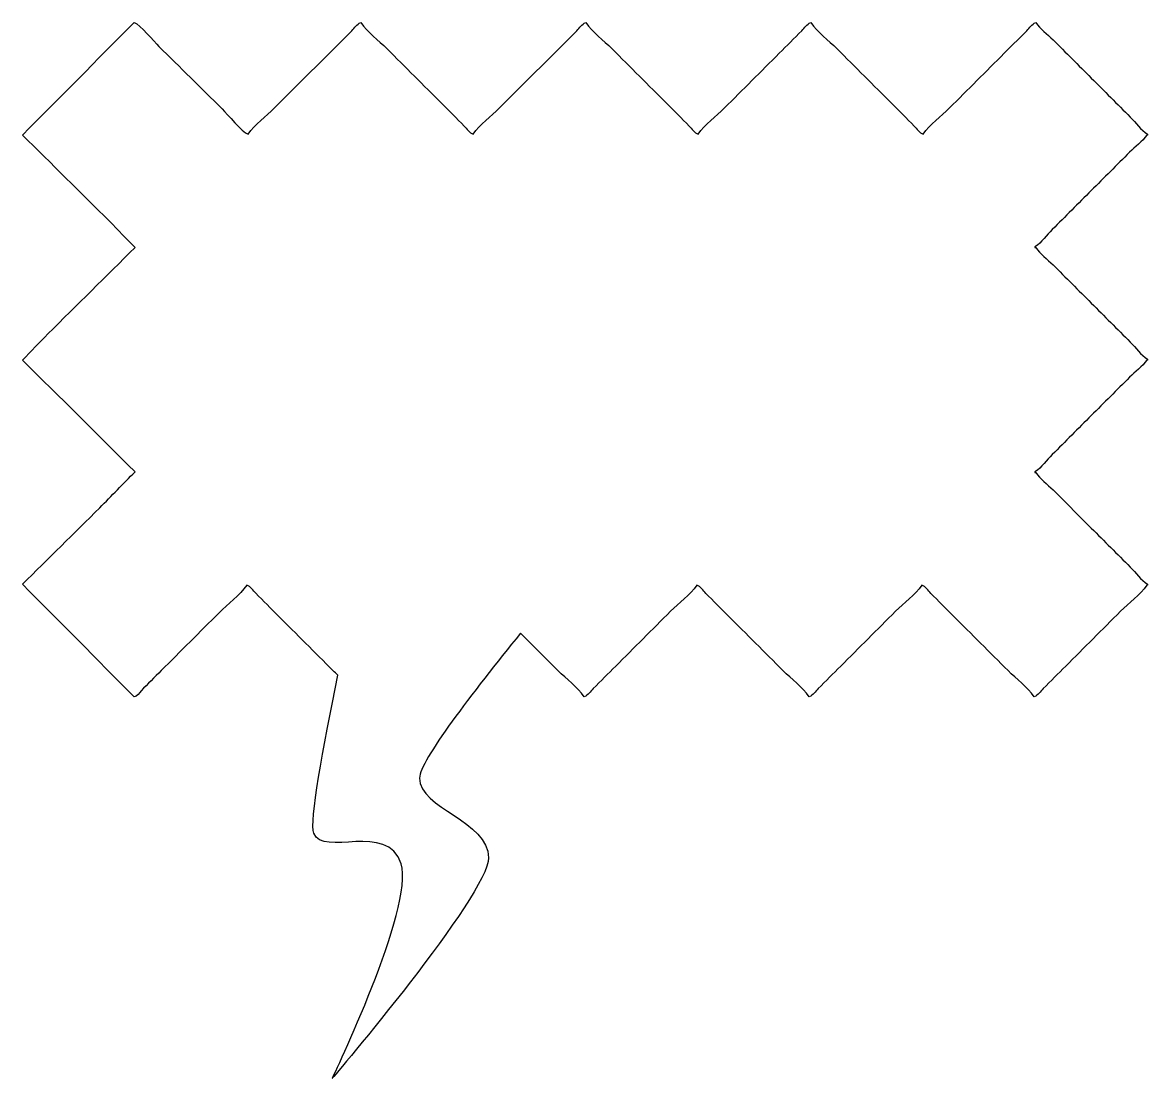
# Model space of a CAD drawing. Header units: centimetres. Extents: x -8.7 to 8.7, y -8.2 to 8.2.
import ezdxf

# ---------------------------------------------------------------- set-up
doc = ezdxf.new("R2010")
doc.units = ezdxf.units.CM
doc.header["$MEASUREMENT"] = 0
doc.layers.add('Camada 1', color=7, linetype='Continuous')

msp = doc.modelspace()

# ---------------------------------------------------------------- linework, layer by layer
at = {"layer": 'Camada 1'}
msp.add_open_spline([(7.2384, 4.97183), (7.4398, 5.17302), (7.64147, 5.37466), (7.84263, 5.57606), (7.84263, 5.57606), (8.04041, 5.77357), (8.23789, 5.97082), (8.4354, 6.16859), (8.4354, 6.16859), (8.52147, 6.25442), (8.63511, 6.33366), (8.70239, 6.43558), (8.70239, 6.43558), (8.70239, 6.43558), (8.71388, 6.43558), (8.71388, 6.43558), (8.71388, 6.43558), (8.71388, 6.43558), (8.71388, 6.44727), (8.71388, 6.44727), (8.71388, 6.44727), (8.61172, 6.51506), (8.53296, 6.62893), (8.44686, 6.71453), (8.44686, 6.71453), (8.24546, 6.91593), (8.04403, 7.11736), (7.84263, 7.31852), (7.84263, 7.31852), (7.64512, 7.51651), (7.44761, 7.71378), (7.2501, 7.91153), (7.2501, 7.91153), (7.16379, 7.99736), (7.05066, 8.07637), (6.98284, 8.17852), (6.98284, 8.17852), (6.91945, 8.15561), (6.88701, 8.09414), (6.84362, 8.05051), (6.84362, 8.05051), (6.84362, 8.05051), (6.49493, 7.70208), (6.49493, 7.70208), (6.49493, 7.70208), (6.21209, 7.41948), (5.92946, 7.13661), (5.64686, 6.85428), (5.64686, 6.85428), (5.51737, 6.72432), (5.34132, 6.60068), (5.24014, 6.44732), (5.24014, 6.44732), (5.17624, 6.47023), (5.14455, 6.53167), (5.10068, 6.57509), (5.10068, 6.57509), (4.98437, 6.69164), (4.8683, 6.80747), (4.75246, 6.92378), (4.75246, 6.92378), (4.46938, 7.20662), (4.18652, 7.48949), (3.90394, 7.77185), (3.90394, 7.77185), (3.77445, 7.90127), (3.59864, 8.02514), (3.49746, 8.17852), (3.49746, 8.17852), (3.43383, 8.15561), (3.40139, 8.09414), (3.358, 8.05051), (3.358, 8.05051), (3.24193, 7.93444), (3.12538, 7.81813), (3.00954, 7.70208), (3.00954, 7.70208), (2.72646, 7.41948), (2.4441, 7.13661), (2.16123, 6.85428), (2.16123, 6.85428), (2.03174, 6.72432), (1.85569, 6.60068), (1.75451, 6.44732), (1.75451, 6.44732), (1.69112, 6.47023), (1.65844, 6.53167), (1.61505, 6.57509), (1.61505, 6.57509), (1.49898, 6.69164), (1.38243, 6.80747), (1.26659, 6.92378), (1.26659, 6.92378), (0.98375, 7.20662), (0.70115, 7.48949), (0.41828, 7.77185), (0.41828, 7.77185), (0.28883, 7.90127), (0.11325, 8.02514), (0.01181, 8.17852), (0.01181, 8.17852), (-0.05182, 8.15561), (-0.0845, 8.09414), (-0.12789, 8.05051), (-0.12789, 8.05051), (-0.12789, 8.05051), (-1.32442, 6.85425), (-1.32442, 6.85425), (-1.32442, 6.85425), (-1.45391, 6.72429), (-1.6297, 6.60065), (-1.73114, 6.44729), (-1.73114, 6.44729), (-1.79453, 6.4702), (-1.82721, 6.53164), (-1.8706, 6.57506), (-1.8706, 6.57506), (-1.98667, 6.69161), (-2.10298, 6.80744), (-2.21903, 6.92375), (-2.21903, 6.92375), (-2.50187, 7.20659), (-2.7845, 7.48946), (-3.0671, 7.77182), (-3.0671, 7.77182), (-3.19658, 7.90127), (-3.37263, 8.02514), (-3.47357, 8.17852), (-3.47357, 8.17852), (-3.5372, 8.15561), (-3.5699, 8.09414), (-3.6133, 8.05051), (-3.6133, 8.05051), (-3.6133, 8.05051), (-4.80983, 6.85425), (-4.80983, 6.85425), (-4.80983, 6.85425), (-4.93956, 6.72429), (-5.11534, 6.60065), (-5.21655, 6.44729), (-5.21655, 6.44729), (-5.31577, 6.48311), (-5.53818, 6.7572), (-5.62327, 6.84205), (-5.62327, 6.84205), (-5.94855, 7.16368), (-6.27383, 7.48504), (-6.59958, 7.80667), (-6.59958, 7.80667), (-6.68053, 7.88835), (-6.88706, 8.14389), (-6.9829, 8.17852), (-6.9829, 8.17852), (-7.56006, 7.59771), (-8.13696, 7.01663), (-8.71388, 6.43558), (-8.71388, 6.43558), (-8.26472, 5.99034), (-7.81559, 5.54483), (-7.3662, 5.09959), (-7.3662, 5.09959), (-7.23478, 4.96402), (-7.10286, 4.82821), (-6.97094, 4.69311), (-6.97094, 4.69311), (-7.42033, 4.24737), (-7.86997, 3.80189), (-8.31886, 3.35665), (-8.31886, 3.35665), (-8.45054, 3.22108), (-8.5822, 3.08527), (-8.71388, 2.95017), (-8.71388, 2.95017), (-8.1333, 2.37277), (-7.55199, 1.79585), (-6.97094, 1.21916), (-6.97094, 1.21916), (-7.15308, 1.03287), (-7.33548, 0.84684), (-7.51715, 0.66126), (-7.51715, 0.66126), (-7.91606, 0.26626), (-8.31521, -0.129), (-8.71388, -0.52378), (-8.71388, -0.52378), (-8.13696, -1.10483), (-7.56006, -1.68564), (-6.9829, -2.26646), (-6.9829, -2.26646), (-6.94387, -2.27524), (-6.89781, -2.19357), (-6.87805, -2.17356), (-6.87805, -2.17356), (-6.7737, -2.06921), (-6.66908, -1.96483), (-6.56447, -1.85974), (-6.56447, -1.85974), (-6.26626, -1.56177), (-5.96805, -1.26358), (-5.6696, -0.9651), (-5.6696, -0.9651), (-5.53329, -0.82881), (-5.34723, -0.69737), (-5.24021, -0.53571), (-5.24021, -0.53571), (-5.17631, -0.55838), (-5.14414, -0.61985), (-5.10075, -0.66348), (-5.10075, -0.66348), (-4.9842, -0.77955), (-4.86813, -0.8956), (-4.75206, -1.01194), (-4.75206, -1.01194), (-4.46946, -1.29454), (-4.18659, -1.57714), (-3.90399, -1.85974), (-3.90399, -1.85974), (-3.87986, -1.88413), (-3.85303, -1.90779), (-3.82644, -1.93194), (-3.82644, -1.93194), (-4.06247, -3.06626), (-4.27023, -4.19839), (-4.20244, -4.37957), (-4.20244, -4.37957), (-4.0598, -4.75922), (-3.06177, -4.18939), (-2.84793, -4.85431), (-2.84793, -4.85431), (-2.63433, -5.51926), (-3.91693, -8.17853), (-3.91693, -8.17853), (-3.91693, -8.17853), (-3.91693, -8.17853), (-1.49366, -5.32928), (-1.49366, -4.75921), (-1.49366, -4.75921), (-1.49366, -4.18938), (-2.56313, -3.99943), (-2.56313, -3.52443), (-2.56313, -3.52443), (-2.56313, -3.26231), (-1.73726, -2.18969), (-0.99746, -1.2809), (-0.99746, -1.2809), (-0.80458, -1.47402), (-0.61122, -1.6669), (-0.41834, -1.85976), (-0.41834, -1.85976), (-0.28861, -1.98949), (-0.11304, -2.11336), (-0.01186, -2.26648), (-0.01186, -2.26648), (0.05177, -2.24357), (0.08445, -2.18261), (0.12784, -2.13871), (0.12784, -2.13871), (0.24391, -2.02264), (0.35996, -1.90635), (0.4763, -1.79052), (0.4763, -1.79052), (0.7589, -1.50768), (1.04174, -1.22508), (1.32461, -0.94221), (1.32461, -0.94221), (1.4541, -0.81272), (1.62965, -0.68861), (1.73109, -0.53573), (1.73109, -0.53573), (1.79448, -0.5584), (1.82716, -0.61987), (1.87055, -0.6635), (1.87055, -0.6635), (1.98686, -0.77957), (2.10291, -0.89562), (2.21898, -1.01196), (2.21898, -1.01196), (2.50182, -1.29456), (2.78469, -1.57716), (3.06708, -1.85976), (3.06708, -1.85976), (3.19678, -1.98949), (3.37259, -2.11336), (3.4738, -2.26648), (3.4738, -2.26648), (3.53767, -2.24357), (3.56961, -2.18261), (3.61326, -2.13871), (3.61326, -2.13871), (3.72957, -2.02264), (3.84588, -1.90635), (3.96195, -1.79052), (3.96195, -1.79052), (4.24479, -1.50768), (4.52739, -1.22508), (4.81002, -0.94221), (4.81002, -0.94221), (4.93951, -0.81272), (5.1153, -0.68861), (5.21674, -0.53573), (5.21674, -0.53573), (5.28013, -0.5584), (5.31281, -0.61987), (5.3562, -0.6635), (5.3562, -0.6635), (5.47227, -0.77957), (5.58856, -0.89562), (5.70439, -1.01196), (5.70439, -1.01196), (5.98747, -1.29456), (6.2701, -1.57716), (6.55294, -1.85976), (6.55294, -1.85976), (6.68243, -1.98949), (6.85822, -2.11336), (6.95939, -2.26648), (6.95939, -2.26648), (7.02302, -2.24357), (7.05549, -2.18261), (7.09885, -2.13871), (7.09885, -2.13871), (7.21492, -2.02264), (7.33147, -1.90635), (7.44754, -1.79052), (7.44754, -1.79052), (7.73017, -1.50768), (8.01274, -1.22508), (8.29561, -0.94221), (8.29561, -0.94221), (8.42512, -0.81272), (8.60115, -0.68861), (8.70233, -0.53573), (8.70233, -0.53573), (8.70233, -0.53573), (8.71383, -0.53574), (8.71383, -0.53574), (8.71383, -0.53574), (8.71383, -0.53574), (8.71383, -0.52381), (8.71383, -0.52381), (8.71383, -0.52381), (8.61167, -0.456), (8.53291, -0.34286), (8.44681, -0.25655), (8.44681, -0.25655), (8.24541, -0.05515), (8.04398, 0.14628), (7.84258, 0.34744), (7.84258, 0.34744), (7.84258, 0.34744), (7.25005, 0.94019), (7.25005, 0.94019), (7.25005, 0.94019), (7.16374, 1.02629), (7.05061, 1.10503), (6.98279, 1.20721), (6.98279, 1.20721), (6.98279, 1.20721), (6.9711, 1.2072), (6.9711, 1.2072), (6.9711, 1.2072), (6.9711, 1.2072), (6.9711, 1.21913), (6.9711, 1.21913), (6.9711, 1.21913), (7.07326, 1.28644), (7.15252, 1.40008), (7.23836, 1.48615), (7.23836, 1.48615), (7.43976, 1.68755), (7.64143, 1.88898), (7.84259, 2.09038), (7.84259, 2.09038), (8.04037, 2.28765), (8.23785, 2.4854), (8.43536, 2.68265), (8.43536, 2.68265), (8.52143, 2.76898), (8.63507, 2.84772), (8.70235, 2.95014), (8.70235, 2.95014), (8.70235, 2.95014), (8.71383, 2.95014), (8.71383, 2.95014), (8.71383, 2.95014), (8.71383, 2.95014), (8.71383, 2.96183), (8.71383, 2.96183), (8.71383, 2.96183), (8.61167, 3.02938), (8.53291, 3.14275), (8.44681, 3.22882), (8.44681, 3.22882), (8.24541, 3.43022), (8.04398, 3.63165), (7.84258, 3.83305), (7.84258, 3.83305), (7.64507, 4.03056), (7.44756, 4.22807), (7.25005, 4.42582), (7.25005, 4.42582), (7.16374, 4.51165), (7.05061, 4.59089), (6.98279, 4.69308), (6.98279, 4.69308), (6.98279, 4.69308), (6.9711, 4.69309), (6.9711, 4.69309), (6.9711, 4.69309), (6.9711, 4.69309), (6.9711, 4.70478), (6.9711, 4.70478), (6.9711, 4.70478), (7.07333, 4.77212), (7.1526, 4.88599), (7.2384, 4.97183)], degree=3, knots=[0, 0, 0, 0, 0.00952381, 0.00952381, 0.00952381, 0.00952381, 0.01904762, 0.01904762, 0.01904762, 0.01904762, 0.02857143, 0.02857143, 0.02857143, 0.02857143, 0.03809524, 0.03809524, 0.03809524, 0.03809524, 0.04761905, 0.04761905, 0.04761905, 0.04761905, 0.05714286, 0.05714286, 0.05714286, 0.05714286, 0.06666667, 0.06666667, 0.06666667, 0.06666667, 0.07619048, 0.07619048, 0.07619048, 0.07619048, 0.08571429, 0.08571429, 0.08571429, 0.08571429, 0.0952381, 0.0952381, 0.0952381, 0.0952381, 0.1047619, 0.1047619, 0.1047619, 0.1047619, 0.11428571, 0.11428571, 0.11428571, 0.11428571, 0.12380952, 0.12380952, 0.12380952, 0.12380952, 0.13333333, 0.13333333, 0.13333333, 0.13333333, 0.14285714, 0.14285714, 0.14285714, 0.14285714, 0.15238095, 0.15238095, 0.15238095, 0.15238095, 0.16190476, 0.16190476, 0.16190476, 0.16190476, 0.17142857, 0.17142857, 0.17142857, 0.17142857, 0.18095238, 0.18095238, 0.18095238, 0.18095238, 0.19047619, 0.19047619, 0.19047619, 0.19047619, 0.2, 0.2, 0.2, 0.2, 0.20952381, 0.20952381, 0.20952381, 0.20952381, 0.21904762, 0.21904762, 0.21904762, 0.21904762, 0.22857143, 0.22857143, 0.22857143, 0.22857143, 0.23809524, 0.23809524, 0.23809524, 0.23809524, 0.24761905, 0.24761905, 0.24761905, 0.24761905, 0.25714286, 0.25714286, 0.25714286, 0.25714286, 0.26666667, 0.26666667, 0.26666667, 0.26666667, 0.27619048, 0.27619048, 0.27619048, 0.27619048, 0.28571429, 0.28571429, 0.28571429, 0.28571429, 0.2952381, 0.2952381, 0.2952381, 0.2952381, 0.3047619, 0.3047619, 0.3047619, 0.3047619, 0.31428571, 0.31428571, 0.31428571, 0.31428571, 0.32380952, 0.32380952, 0.32380952, 0.32380952, 0.33333333, 0.33333333, 0.33333333, 0.33333333, 0.34285714, 0.34285714, 0.34285714, 0.34285714, 0.35238095, 0.35238095, 0.35238095, 0.35238095, 0.36190476, 0.36190476, 0.36190476, 0.36190476, 0.37142857, 0.37142857, 0.37142857, 0.37142857, 0.38095238, 0.38095238, 0.38095238, 0.38095238, 0.39047619, 0.39047619, 0.39047619, 0.39047619, 0.4, 0.4, 0.4, 0.4, 0.40952381, 0.40952381, 0.40952381, 0.40952381, 0.41904762, 0.41904762, 0.41904762, 0.41904762, 0.42857143, 0.42857143, 0.42857143, 0.42857143, 0.43809524, 0.43809524, 0.43809524, 0.43809524, 0.44761905, 0.44761905, 0.44761905, 0.44761905, 0.45714286, 0.45714286, 0.45714286, 0.45714286, 0.46666667, 0.46666667, 0.46666667, 0.46666667, 0.47619048, 0.47619048, 0.47619048, 0.47619048, 0.48571429, 0.48571429, 0.48571429, 0.48571429, 0.4952381, 0.4952381, 0.4952381, 0.4952381, 0.5047619, 0.5047619, 0.5047619, 0.5047619, 0.51428571, 0.51428571, 0.51428571, 0.51428571, 0.52380952, 0.52380952, 0.52380952, 0.52380952, 0.53333333, 0.53333333, 0.53333333, 0.53333333, 0.54285714, 0.54285714, 0.54285714, 0.54285714, 0.55238095, 0.55238095, 0.55238095, 0.55238095, 0.56190476, 0.56190476, 0.56190476, 0.56190476, 0.57142857, 0.57142857, 0.57142857, 0.57142857, 0.58095238, 0.58095238, 0.58095238, 0.58095238, 0.59047619, 0.59047619, 0.59047619, 0.59047619, 0.6, 0.6, 0.6, 0.6, 0.60952381, 0.60952381, 0.60952381, 0.60952381, 0.61904762, 0.61904762, 0.61904762, 0.61904762, 0.62857143, 0.62857143, 0.62857143, 0.62857143, 0.63809524, 0.63809524, 0.63809524, 0.63809524, 0.64761905, 0.64761905, 0.64761905, 0.64761905, 0.65714286, 0.65714286, 0.65714286, 0.65714286, 0.66666667, 0.66666667, 0.66666667, 0.66666667, 0.67619048, 0.67619048, 0.67619048, 0.67619048, 0.68571429, 0.68571429, 0.68571429, 0.68571429, 0.6952381, 0.6952381, 0.6952381, 0.6952381, 0.7047619, 0.7047619, 0.7047619, 0.7047619, 0.71428571, 0.71428571, 0.71428571, 0.71428571, 0.72380952, 0.72380952, 0.72380952, 0.72380952, 0.73333333, 0.73333333, 0.73333333, 0.73333333, 0.74285714, 0.74285714, 0.74285714, 0.74285714, 0.75238095, 0.75238095, 0.75238095, 0.75238095, 0.76190476, 0.76190476, 0.76190476, 0.76190476, 0.77142857, 0.77142857, 0.77142857, 0.77142857, 0.78095238, 0.78095238, 0.78095238, 0.78095238, 0.79047619, 0.79047619, 0.79047619, 0.79047619, 0.8, 0.8, 0.8, 0.8, 0.80952381, 0.80952381, 0.80952381, 0.80952381, 0.81904762, 0.81904762, 0.81904762, 0.81904762, 0.82857143, 0.82857143, 0.82857143, 0.82857143, 0.83809524, 0.83809524, 0.83809524, 0.83809524, 0.84761905, 0.84761905, 0.84761905, 0.84761905, 0.85714286, 0.85714286, 0.85714286, 0.85714286, 0.86666667, 0.86666667, 0.86666667, 0.86666667, 0.87619048, 0.87619048, 0.87619048, 0.87619048, 0.88571429, 0.88571429, 0.88571429, 0.88571429, 0.8952381, 0.8952381, 0.8952381, 0.8952381, 0.9047619, 0.9047619, 0.9047619, 0.9047619, 0.91428571, 0.91428571, 0.91428571, 0.91428571, 0.92380952, 0.92380952, 0.92380952, 0.92380952, 0.93333333, 0.93333333, 0.93333333, 0.93333333, 0.94285714, 0.94285714, 0.94285714, 0.94285714, 0.95238095, 0.95238095, 0.95238095, 0.95238095, 0.96190476, 0.96190476, 0.96190476, 0.96190476, 0.97142857, 0.97142857, 0.97142857, 0.97142857, 0.98095238, 0.98095238, 0.98095238, 0.98095238, 1, 1, 1, 1], dxfattribs=at)

doc.saveas('drawing.dxf')
